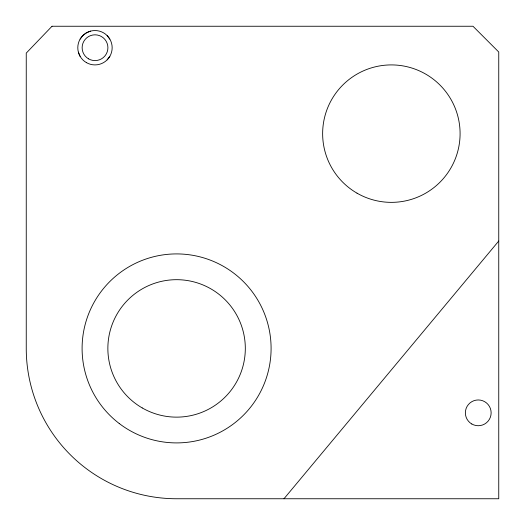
<?xml version="1.0" encoding="UTF-8"?>
<svg xmlns="http://www.w3.org/2000/svg" width="525" height="525" viewBox="0 0 525 525"><rect width="100%" height="100%" fill="white"/><g stroke="black" fill="none" stroke-linecap="round" stroke-linejoin="round"><path stroke-width="0.79" d="M80.095 39.139L82.825 35.575L86.389 32.845L90.53 31.133M107.126 59.876L109.856 56.319M283.979 498.75L498.75 241.021M107.126 35.575L109.856 39.139M78.382 52.172L80.095 56.319M52.021 26.25L26.25 53.097L26.25 348.41A150.34 150.34 0 0 0 176.59 498.75L498.75 498.75L498.75 52.021L472.979 26.25L52.021 26.25M119.221 423.498A94.5 94.5 0 0 0 270.309 360.55A94.5 94.5 0 0 0 140.247 261.181A94.5 94.5 0 0 0 119.221 423.498M142.229 407.932A68.729 68.729 0 0 0 245.319 348.41A68.729 68.729 0 0 0 142.229 288.888A68.729 68.729 0 0 0 142.229 407.932M357 193.154A68.729 68.729 0 0 0 460.09 133.639A68.729 68.729 0 0 0 357 74.117A68.729 68.729 0 0 0 357 193.154M471.804 424.003A12.889 12.889 0 0 0 491.137 412.84A12.889 12.889 0 0 0 471.804 401.684A12.889 12.889 0 0 0 471.804 424.003M86.389 62.606A17.181 17.181 0 0 0 112.16 47.729A17.181 17.181 0 0 0 86.389 32.845A17.181 17.181 0 0 0 86.389 62.606M88.574 58.866A12.889 12.889 0 0 0 107.907 47.709A12.889 12.889 0 0 0 88.574 36.547A12.889 12.889 0 0 0 88.574 58.866"/></g></svg>
